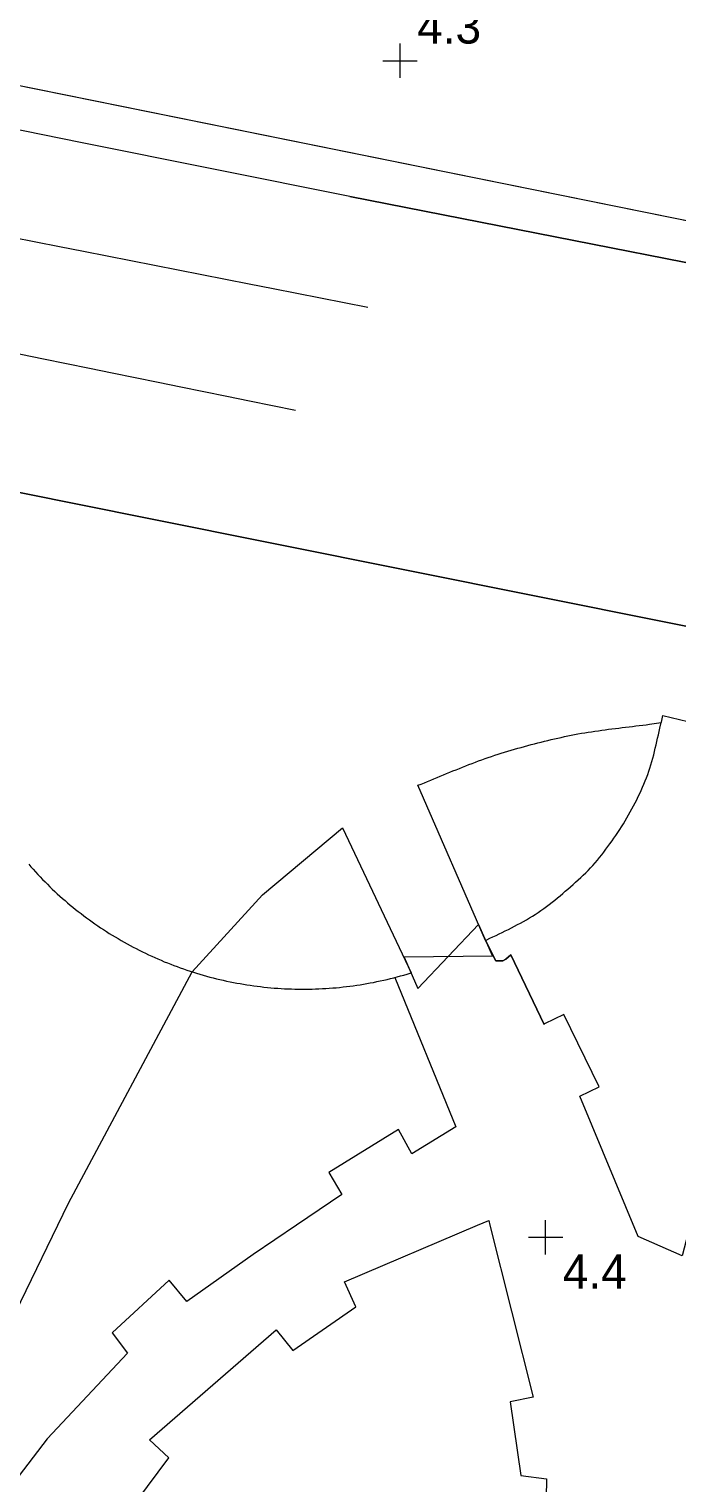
# Model space of a CAD drawing. Header units: millimetres. Extents: x 833924389 to 835767163, y 817400000 to 818811854.
# Drawn here: x 835344607 to 835363455, y 818492495 to 818534828 of the extents above; entities that cross this region are included whole.
import ezdxf
from ezdxf.enums import TextEntityAlignment as Align

# ---------------------------------------------------------------- set-up
doc = ezdxf.new("R2010")
doc.units = ezdxf.units.MM
doc.header["$LTSCALE"] = 10
doc.header["$MEASUREMENT"] = 0
doc.layers.add('01_Base_Plan', color=5, linetype='Continuous', lineweight=5)
doc.styles.add('11nw24d$1$Style-ENGINEERING', font='ENGINEERING.shx')

# ---------------------------------------------------------------- blocks, each defined once
blk = doc.blocks.new('11nw24d$0$SPOTHT')
at = {"layer": '01_Base_Plan', "linetype": 'Continuous', "lineweight": 13}
for p, q in [((0, -0.5), (0, 0.5)), ((-0.5, 0), (0.5, 0))]:
    blk.add_line(p, q, dxfattribs=at)

msp = doc.modelspace()

# ---------------------------------------------------------------- linework, layer by layer
at = {"layer": '01_Base_Plan', "linetype": 'Continuous'}
msp.add_line((835355722, 818507339), (835355740, 818507340), dxfattribs=at)
at = {"layer": '01_Base_Plan', "linetype": 'Continuous', "flags": 128}
for points in [[(835297746, 818542630), (835369874, 818528016)], [(835304963, 818541168), (835369874, 818528016), (835398552, 818522311), (835428220, 818515181), (835453711, 818509068), (835458195, 818508206), (835461143, 818507631), (835460691, 818506073)], [(835353939, 818529951), (835346098, 818531527), (835325747, 818535670)], [(835460691, 818506073), (835453456, 818507983), (835426806, 818514336), (835398445, 818521144), (835370726, 818526650), (835353939, 818529951), (835346098, 818531527), (835325747, 818535670)], [(835290048, 818532790), (835327765, 818524832), (835335188, 818523225), (835344375, 818521327), (835347990, 818520592), (835363178, 818517553), (835381343, 818513909), (835399391, 818510618), (835411243, 818507804)], [(835399391, 818510618), (835381343, 818513909), (835363178, 818517553), (835347990, 818520592), (835344375, 818521327), (835335188, 818523225), (835327765, 818524832), (835294960, 818531754)], [(835353939, 818529951), (835370726, 818526650), (835398445, 818521144)], [(835355921, 818512808), (835356014, 818512845), (835356107, 818512882), (835356200, 818512919), (835356292, 818512957), (835356385, 818512995), (835356478, 818513033), (835356570, 818513072), (835356663, 818513110), (835356755, 818513148), (835356848, 818513187), (835356940, 818513225), (835357033, 818513263), (835357125, 818513301), (835357218, 818513338), (835357311, 818513375), (835357404, 818513412), (835357497, 818513448), (835357591, 818513484), (835357684, 818513519), (835357778, 818513553), (835357872, 818513587), (835357966, 818513619), (835358061, 818513651), (835358156, 818513683), (835358251, 818513713), (835358346, 818513743), (835358442, 818513773), (835358537, 818513802), (835358633, 818513831), (835358729, 818513859), (835358825, 818513887), (835358922, 818513914), (835359018, 818513941), (835359115, 818513967), (835359212, 818513993), (835359309, 818514019), (835359406, 818514044), (835359503, 818514068), (835359600, 818514092), (835359697, 818514116), (835359795, 818514139), (835359892, 818514161), (835359990, 818514183), (835360087, 818514205), (835360185, 818514226), (835360283, 818514246), (835360381, 818514266), (835360479, 818514286), (835360577, 818514304), (835360675, 818514322), (835360774, 818514339), (835360872, 818514355), (835360971, 818514370), (835361070, 818514385), (835361169, 818514399), (835361268, 818514413), (835361367, 818514427), (835361466, 818514439), (835361565, 818514452), (835361665, 818514464), (835361764, 818514477), (835361863, 818514489), (835361963, 818514501), (835362062, 818514512), (835362162, 818514524), (835362261, 818514537), (835362360, 818514549), (835362460, 818514561), (835362559, 818514574), (835362658, 818514587), (835363000, 818514634)], [(835359594, 818505843), (835358625, 818507873), (835358479, 818507742), (835358393, 818507701), (835358293, 818507695), (835358190, 818507696), (835357885, 818508294), (835355921, 818512808), (835356014, 818512845), (835356107, 818512882), (835356200, 818512919), (835356292, 818512957), (835356385, 818512995), (835356478, 818513033), (835356570, 818513072), (835356663, 818513110), (835356755, 818513148), (835356848, 818513187), (835356940, 818513225), (835357033, 818513263), (835357125, 818513301), (835357218, 818513338), (835357311, 818513375), (835357404, 818513412), (835357497, 818513448), (835357591, 818513484), (835357684, 818513519), (835357778, 818513553), (835357872, 818513587), (835357967, 818513619), (835358061, 818513651), (835358156, 818513682), (835358251, 818513713), (835358346, 818513743), (835358442, 818513773), (835358537, 818513802), (835358633, 818513831), (835358729, 818513859), (835358825, 818513887), (835358922, 818513914), (835359018, 818513941), (835359115, 818513967), (835359212, 818513993), (835359309, 818514019), (835359406, 818514044), (835359503, 818514068), (835359600, 818514092), (835359697, 818514115), (835359795, 818514138), (835359892, 818514161), (835359990, 818514183), (835360087, 818514205), (835360185, 818514226), (835360283, 818514246), (835360381, 818514266), (835360479, 818514286), (835360577, 818514304), (835360675, 818514322), (835360774, 818514339), (835360872, 818514355), (835360971, 818514370), (835361070, 818514385), (835361169, 818514399), (835361268, 818514413), (835361367, 818514427), (835361466, 818514440), (835361565, 818514452), (835361665, 818514464), (835361764, 818514477), (835361863, 818514489), (835361963, 818514500), (835362062, 818514512), (835362162, 818514524), (835362261, 818514537), (835362360, 818514549), (835362460, 818514561), (835362559, 818514574), (835362658, 818514587), (835363000, 818514634)], [(835357885, 818508294), (835357922, 818508311), (835358013, 818508353), (835358104, 818508395), (835358194, 818508437), (835358284, 818508481), (835358374, 818508524), (835358463, 818508568), (835358552, 818508613), (835358641, 818508658), (835358729, 818508704), (835358817, 818508751), (835358905, 818508798), (835358992, 818508846), (835359079, 818508895), (835359164, 818508945), (835359249, 818508997), (835359333, 818509051), (835359416, 818509106), (835359499, 818509163), (835359580, 818509221), (835359661, 818509280), (835359741, 818509341), (835359821, 818509402), (835359899, 818509465), (835359978, 818509528), (835360055, 818509593), (835360132, 818509658), (835360208, 818509723), (835360284, 818509789), (835360360, 818509856), (835360435, 818509923), (835360509, 818509990), (835360583, 818510057), (835360657, 818510124), (835360731, 818510192), (835360803, 818510261), (835360873, 818510331), (835360942, 818510404), (835361009, 818510478), (835361076, 818510553), (835361140, 818510630), (835361204, 818510707), (835361267, 818510786), (835361328, 818510865), (835361389, 818510945), (835361449, 818511026), (835361508, 818511107), (835361567, 818511188), (835361624, 818511269), (835361681, 818511351), (835361736, 818511435), (835361791, 818511519), (835361845, 818511603), (835361897, 818511688), (835361949, 818511774), (835362000, 818511861), (835362050, 818511948), (835362099, 818512035), (835362147, 818512123), (835362194, 818512211), (835362241, 818512299), (835362286, 818512388), (835362331, 818512478), (835362374, 818512568), (835362416, 818512659), (835362457, 818512751), (835362496, 818512843), (835362534, 818512936), (835362570, 818513029), (835362605, 818513123), (835362638, 818513217), (835362670, 818513312), (835362699, 818513407), (835362727, 818513503), (835362754, 818513599), (835362779, 818513696), (835362803, 818513793), (835362827, 818513890), (835362849, 818513988), (835362872, 818514085), (835362894, 818514183), (835362916, 818514281), (835362938, 818514379), (835362961, 818514476), (835363000, 818514634)], [(835357885, 818508294), (835357922, 818508311), (835358013, 818508353), (835358104, 818508395), (835358194, 818508438), (835358284, 818508481), (835358374, 818508524), (835358463, 818508568), (835358552, 818508613), (835358641, 818508658), (835358729, 818508704), (835358817, 818508751), (835358905, 818508798), (835358992, 818508846), (835359079, 818508895), (835359164, 818508945), (835359249, 818508997), (835359333, 818509051), (835359416, 818509106), (835359499, 818509163), (835359580, 818509221), (835359661, 818509280), (835359741, 818509341), (835359821, 818509402), (835359899, 818509465), (835359978, 818509528), (835360055, 818509593), (835360132, 818509658), (835360208, 818509723), (835360284, 818509789), (835360360, 818509856), (835360435, 818509923), (835360509, 818509990), (835360583, 818510057), (835360657, 818510124), (835360731, 818510192), (835360803, 818510261), (835360873, 818510331), (835360942, 818510404), (835361009, 818510478), (835361076, 818510553), (835361141, 818510630), (835361204, 818510707), (835361267, 818510786), (835361328, 818510865), (835361389, 818510945), (835361449, 818511026), (835361508, 818511107), (835361567, 818511188), (835361624, 818511269), (835361681, 818511351), (835361736, 818511435), (835361791, 818511519), (835361845, 818511603), (835361897, 818511688), (835361949, 818511774), (835362000, 818511861), (835362050, 818511948), (835362099, 818512035), (835362147, 818512123), (835362194, 818512211), (835362241, 818512299), (835362286, 818512388), (835362331, 818512478), (835362374, 818512568), (835362416, 818512659), (835362457, 818512751), (835362496, 818512843), (835362534, 818512936), (835362570, 818513029), (835362605, 818513123), (835362638, 818513217), (835362670, 818513312), (835362699, 818513407), (835362727, 818513503), (835362754, 818513599), (835362779, 818513696), (835362803, 818513793), (835362827, 818513890), (835362849, 818513988), (835362872, 818514085), (835362894, 818514183), (835362916, 818514281), (835362938, 818514379), (835362961, 818514476), (835363000, 818514634)], [(835363000, 818514634), (835363003, 818514648), (835363050, 818514838), (835368382, 818513559)], [(835363000, 818514634), (835363003, 818514648), (835363050, 818514838), (835368382, 818513559), (835380114, 818510745)], [(835357885, 818508294), (835355921, 818512808)], [(835349351, 818507377), (835349351, 818507377), (835351398, 818509621), (835353728, 818511570)], [(835349351, 818507377), (835351398, 818509621), (835353728, 818511570), (835355719, 818507346)], [(835353728, 818511570), (835355719, 818507346)], [(835344596, 818510515), (835344662, 818510439), (835344729, 818510364), (835344796, 818510290), (835344864, 818510216), (835344932, 818510142), (835345001, 818510069), (835345070, 818509997), (835345141, 818509926), (835345211, 818509855), (835345283, 818509786), (835345355, 818509717), (835345428, 818509649), (835345502, 818509582), (835345577, 818509516), (835345652, 818509450), (835345728, 818509385), (835345805, 818509321), (835345882, 818509257), (835345960, 818509194), (835346039, 818509132), (835346118, 818509071), (835346198, 818509010), (835346279, 818508950), (835346360, 818508890), (835346441, 818508832), (835346523, 818508774), (835346606, 818508717), (835346689, 818508661), (835346772, 818508606), (835346856, 818508552), (835346940, 818508498), (835347025, 818508446), (835347110, 818508394), (835347196, 818508343), (835347282, 818508292), (835347369, 818508243), (835347457, 818508194), (835347545, 818508146), (835347633, 818508099), (835347722, 818508052), (835347812, 818508007), (835347902, 818507962), (835347992, 818507918), (835348083, 818507875), (835348174, 818507833), (835348265, 818507792), (835348357, 818507751), (835348448, 818507712), (835348541, 818507673), (835348633, 818507636), (835348726, 818507599), (835348819, 818507563), (835348912, 818507528), (835349006, 818507494), (835349101, 818507461), (835349196, 818507428), (835349291, 818507397), (835349351, 818507377), (835349386, 818507366), (835349482, 818507336), (835349578, 818507307), (835349675, 818507279), (835349771, 818507252), (835349868, 818507226), (835349965, 818507201), (835350063, 818507177), (835350160, 818507153), (835350257, 818507131), (835350355, 818507109), (835350453, 818507089), (835350550, 818507069), (835350648, 818507050), (835350747, 818507033), (835350845, 818507016), (835350944, 818507000), (835351043, 818506985), (835351142, 818506971), (835351242, 818506958), (835351342, 818506946), (835351441, 818506934), (835351541, 818506924), (835351641, 818506915), (835351741, 818506906), (835351841, 818506899), (835351941, 818506892), (835351941, 818506892), (835352041, 818506886), (835352141, 818506882), (835352241, 818506878), (835352341, 818506875), (835352440, 818506873), (835352540, 818506872), (835352640, 818506873), (835352740, 818506874), (835352840, 818506876), (835352940, 818506878), (835353040, 818506882), (835353141, 818506887), (835353241, 818506893), (835353341, 818506900), (835353441, 818506907), (835353541, 818506916), (835353641, 818506925), (835353741, 818506936), (835353840, 818506947), (835353940, 818506959), (835354039, 818506973), (835354138, 818506987), (835354236, 818507002), (835354335, 818507018), (835354433, 818507035), (835354531, 818507053), (835354630, 818507071), (835354728, 818507091), (835354826, 818507112), (835354924, 818507134), (835355021, 818507156), (835355119, 818507180), (835355216, 818507204), (835355250, 818507213)], [(835344596, 818510515), (835344662, 818510439), (835344729, 818510364), (835344796, 818510290), (835344864, 818510216), (835344932, 818510142), (835345001, 818510069), (835345070, 818509997), (835345141, 818509926), (835345211, 818509855), (835345283, 818509786), (835345355, 818509717), (835345428, 818509649), (835345502, 818509582), (835345577, 818509516), (835345652, 818509450), (835345728, 818509385), (835345805, 818509321), (835345882, 818509257), (835345960, 818509194), (835346039, 818509132), (835346118, 818509071), (835346198, 818509010), (835346279, 818508950), (835346360, 818508890), (835346441, 818508832), (835346523, 818508774), (835346606, 818508717), (835346689, 818508661), (835346772, 818508606), (835346856, 818508552), (835346940, 818508498), (835347025, 818508446), (835347110, 818508394), (835347196, 818508343), (835347282, 818508292), (835347369, 818508243), (835347457, 818508194), (835347545, 818508146), (835347633, 818508099), (835347722, 818508052), (835347812, 818508007), (835347902, 818507962), (835347992, 818507918), (835348083, 818507875), (835348174, 818507833), (835348265, 818507792), (835348357, 818507751), (835348448, 818507712), (835348541, 818507673), (835348633, 818507636), (835348726, 818507599), (835348819, 818507563), (835348912, 818507528), (835349006, 818507494), (835349101, 818507461), (835349196, 818507428), (835349291, 818507397), (835349351, 818507377), (835349386, 818507366), (835349482, 818507336), (835349578, 818507307), (835349675, 818507279), (835349771, 818507252), (835349868, 818507226), (835349965, 818507201), (835350063, 818507177), (835350160, 818507153), (835350257, 818507131), (835350355, 818507109), (835350453, 818507089), (835350550, 818507069), (835350648, 818507050), (835350747, 818507033), (835350845, 818507016), (835350944, 818507000), (835351043, 818506985), (835351142, 818506971), (835351242, 818506958), (835351342, 818506946), (835351441, 818506934), (835351541, 818506924), (835351641, 818506915), (835351741, 818506906), (835351841, 818506899), (835351941, 818506892), (835352041, 818506886), (835352141, 818506882), (835352241, 818506878), (835352341, 818506875), (835352440, 818506873), (835352540, 818506872), (835352640, 818506873), (835352740, 818506874), (835352840, 818506876), (835352940, 818506878), (835353040, 818506882), (835353141, 818506887), (835353241, 818506893), (835353341, 818506900), (835353441, 818506907), (835353541, 818506916), (835353641, 818506925), (835353741, 818506936), (835353840, 818506947), (835353940, 818506959), (835354039, 818506973), (835354138, 818506987), (835354237, 818507002), (835354335, 818507018), (835354433, 818507035), (835354531, 818507053), (835354630, 818507071), (835354728, 818507091), (835354826, 818507112), (835354924, 818507134), (835355021, 818507156), (835355119, 818507180), (835355216, 818507204), (835355250, 818507213)], [(835330299, 818452519), (835330355, 818454535), (835331024, 818459588), (835331955, 818464598), (835333146, 818469554), (835335835, 818477475), (835338808, 818485294), (835342659, 818494275), (835345749, 818500639), (835349351, 818507377)], [(835345749, 818500639), (835349351, 818507377)], [(835355250, 818507213), (835355313, 818507230), (835355410, 818507256), (835355507, 818507283), (835355603, 818507311), (835355699, 818507340), (835355719, 818507346)], [(835355250, 818507213), (835355313, 818507230), (835355410, 818507256), (835355507, 818507283), (835355603, 818507311), (835355699, 818507340), (835355719, 818507346)], [(835355722, 818507339), (835355740, 818507340)], [(835355250, 818507213), (835357020, 818502860), (835355740, 818502080), (835355350, 818502790), (835353330, 818501530), (835353710, 818500890), (835352390, 818500000), (835351130, 818499150), (835349200, 818497780), (835348680, 818498400), (835347020, 818496870), (835347470, 818496270), (835345131, 818493782), (835343060, 818491066), (835341281, 818488151), (835339813, 818485068), (835338670, 818481850), (835333230, 818462800), (835330950, 818452760), (835330299, 818452519)], [(835366286, 818505016), (835365220, 818505250), (835363843, 818500000), (835363610, 818499110), (835362330, 818499670), (835360634, 818503753), (835361194, 818504027), (835360164, 818506133), (835359605, 818505859)], [(835330299, 818452519), (835330355, 818454535), (835331024, 818459588), (835331955, 818464598), (835333146, 818469554), (835335835, 818477475), (835338808, 818485294), (835342659, 818494275), (835345749, 818500639)], [(835347120, 818491140), (835348670, 818493230), (835348110, 818493750), (835351800, 818496950), (835352280, 818496350), (835354110, 818497620), (835353780, 818498350), (835357652, 818500000), (835357980, 818500140), (835358015, 818500000), (835359270, 818494990), (835358600, 818494860), (835358910, 818492710), (835359660, 818492610), (835359590, 818488680)]]:
    msp.add_lwpolyline(points, dxfattribs=at)
at = {"layer": '01_Base_Plan', "flags": 128}
for points in [[(835411243, 818507804), (835399391, 818510618), (835381343, 818513909), (835363178, 818517553), (835347990, 818520592), (835344375, 818521327), (835335188, 818523225), (835327765, 818524832), (835294960, 818531754), (835290048, 818532790), (835287790, 818533003), (835285523, 818532931), (835283283, 818532575), (835281105, 818531940), (835279024, 818531037), (835277073, 818529880), (835276668, 818529548)], [(835357885, 818508294), (835358190, 818507696), (835358293, 818507695), (835358393, 818507701), (835358479, 818507742), (835358625, 818507873)], [(835358625, 818507873), (835359594, 818505843)], [(835355250, 818507213), (835357020, 818502860), (835355740, 818502080), (835355350, 818502790), (835353330, 818501530), (835353710, 818500890), (835352390, 818500000)], [(835366286, 818505016), (835365220, 818505250), (835363843, 818500000), (835363610, 818499110), (835362330, 818499670), (835360634, 818503753), (835361193, 818504027), (835360164, 818506133), (835359605, 818505859)], [(835357652, 818500000), (835357980, 818500140), (835358015, 818500000)], [(835346510, 818491540), (835347120, 818491140), (835348670, 818493230), (835348110, 818493750), (835351800, 818496950), (835352280, 818496350), (835354110, 818497620), (835353780, 818498350), (835357652, 818500000)], [(835352390, 818500000), (835351130, 818499150), (835349200, 818497780), (835348680, 818498400), (835347020, 818496870), (835347470, 818496270)], [(835358015, 818500000), (835359270, 818494990), (835358600, 818494860), (835358910, 818492710), (835359660, 818492610), (835359590, 818488680)], [(835347470, 818496270), (835345131, 818493782), (835343060, 818491066), (835341281, 818488151), (835339813, 818485068), (835338670, 818481850), (835333230, 818462800)]]:
    msp.add_lwpolyline(points, dxfattribs=at)
at = {"layer": '01_Base_Plan'}
for centre, radius, start, end in [((836087992, 822272641), 3817053, 258.244929, 258.920488), ((837570848, 829406280), 11106379, 258.2532495, 258.4776908)]:
    msp.add_arc(centre, radius, start, end, dxfattribs=at)
at = {"layer": '01_Base_Plan', "linetype": 'Continuous'}
msp.add_3dface([(835355919, 818506888), (835357685, 818508752), (835358086, 818507836), (835355518, 818507804)], dxfattribs=at)

# ---------------------------------------------------------------- block references
at = {"layer": '01_Base_Plan', "linetype": 'Continuous', "xscale": 1000, "yscale": 1000, "zscale": 1000}
for p in [(835355399, 818533907, 4300), (835359635, 818499647, 4400)]:
    msp.add_blockref('11nw24d$0$SPOTHT', p, dxfattribs=at)

# ---------------------------------------------------------------- texts
at = {"layer": '01_Base_Plan', "linetype": 'Continuous', "style": '11nw24d$1$Style-ENGINEERING'}
msp.add_text('4.3', height=1000, dxfattribs=at).set_placement((835355899, 818534407, 4300))
msp.add_text('4.4', height=1000, dxfattribs=at).set_placement((835360135, 818499147, 4400), align=Align.TOP_LEFT)

doc.saveas('drawing.dxf')
